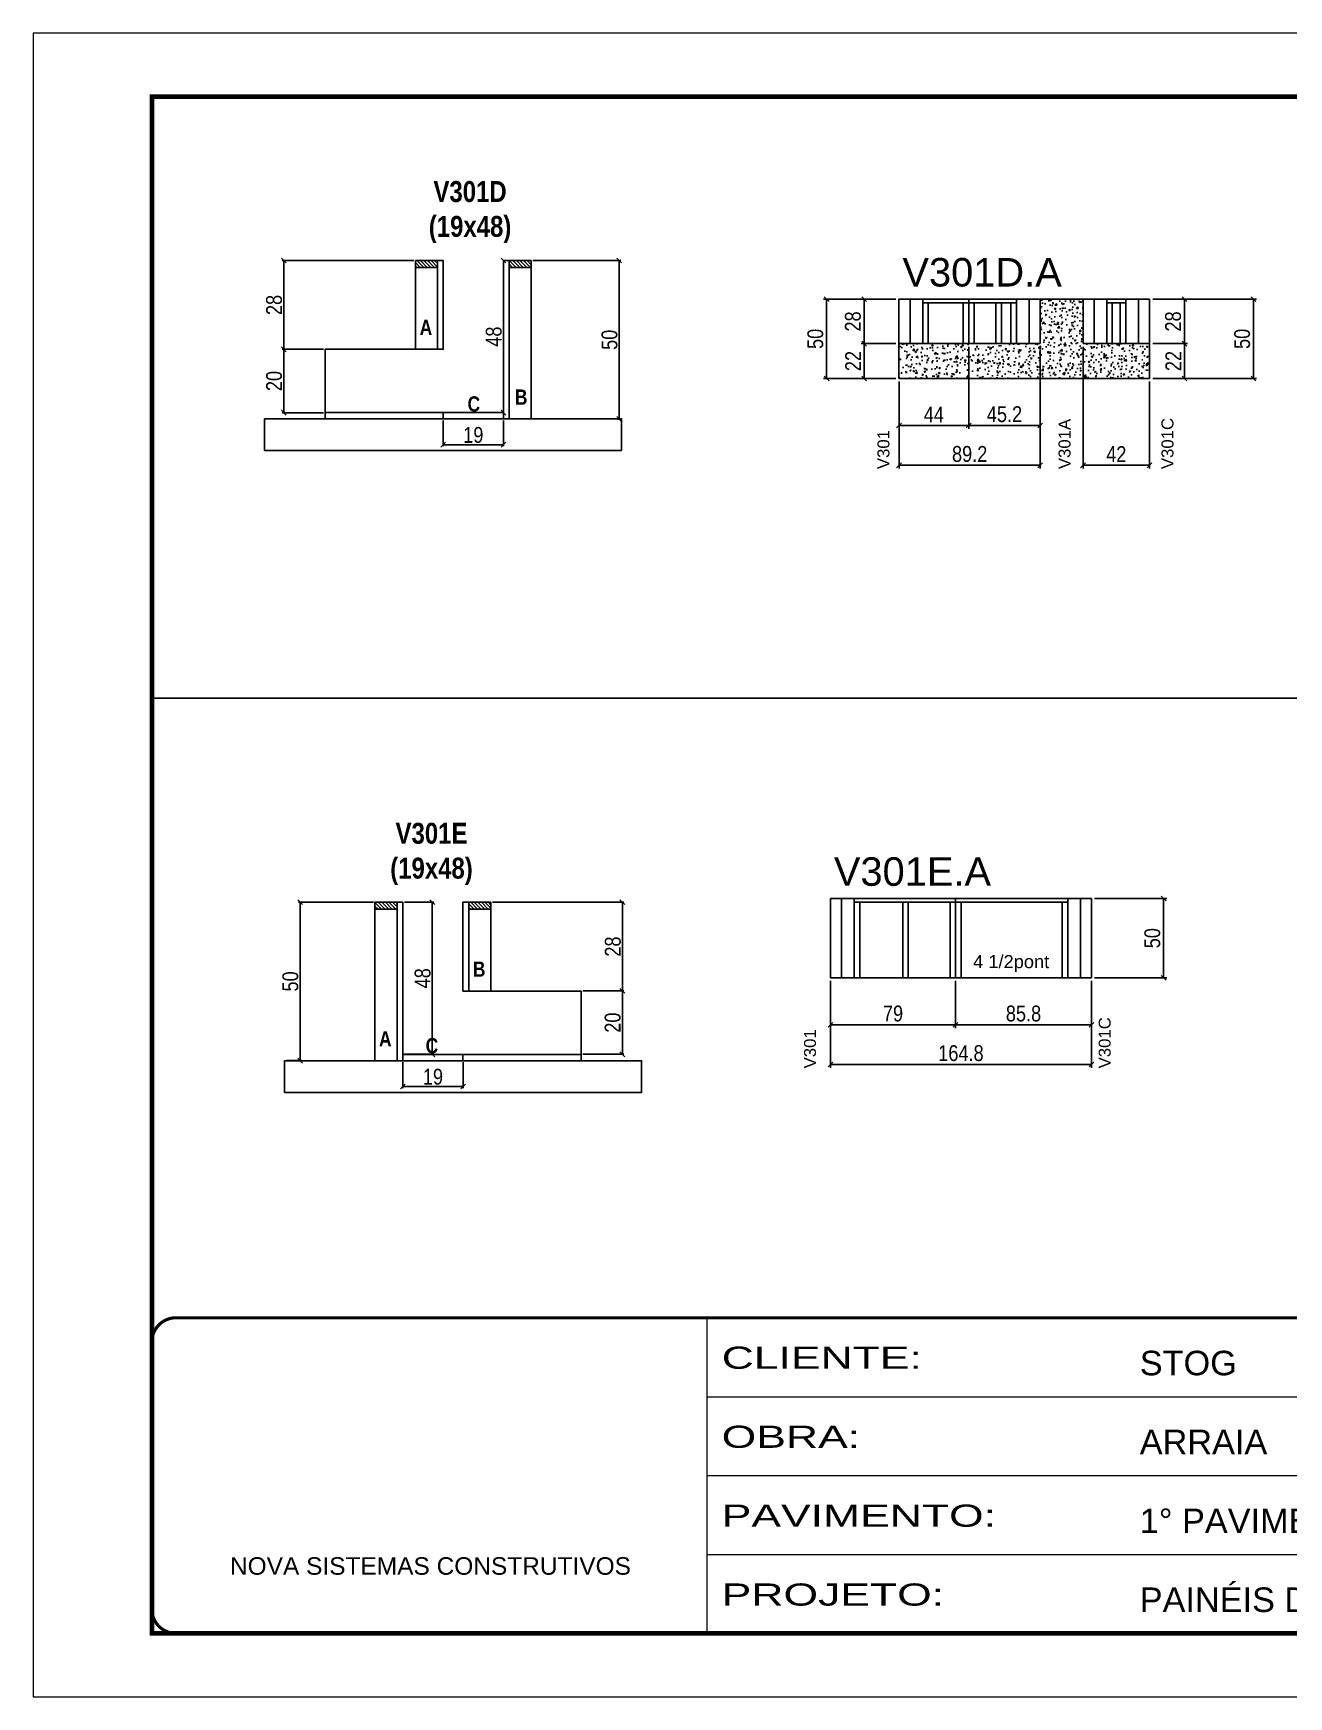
# Model space of a CAD drawing. Extents: x -3394 to 16474, y -5031 to 14397.
# Drawn here: x 4272 to 5065, y 11049 to 12099 of the extents above; entities that cross this region are included whole.
import ezdxf

# ---------------------------------------------------------------- set-up
doc = ezdxf.new("R2010")
doc.units = 0
doc.linetypes.add('CONTINUO', pattern=[0])
doc.linetypes.add('DASHED', pattern=[0.75, 0.5, -0.25])
doc.layers.get('0').update_dxf_attribs({"linetype": 'CONTINUOUS'})
doc.layers.get('Defpoints').update_dxf_attribs({"linetype": 'CONTINUOUS'})
for name, color, linetype in [('barrote', 251, 'CONTINUOUS'), ('COTA', 241, 'CONTINUOUS'), ('detalhes', 4, 'CONTINUOUS'), ('NOMENCLATURA', 7, 'CONTINUOUS'), ('Painéis', 200, 'CONTINUOUS'), ('PONTALETE', 7, 'CONTINUOUS'), ('SARR_2.2x7', 40, 'CONTINUOUS'), ('SARR_3.5x7', 81, 'CONTINUOUS')]:
    doc.layers.add(name, color=color, linetype=linetype)
for name, color, linetype, lineweight in [('CONCRETO', 251, 'CONTINUOUS', 25), ('Folhas', 255, 'CONTINUOUS', 9), ('SARRAFO DE PRESSAO', 251, 'DASHED', 9)]:
    doc.layers.add(name, color=color, linetype=linetype, lineweight=lineweight)
doc.styles.add('ARIAL', font='arial.ttf')
doc.styles.add('COTA TECNICA', font='techl___.ttf', dxfattribs={"height": 10})
doc.styles.add('COTA TECNICA 2X', font='techl___.ttf', dxfattribs={"height": 10})
doc.styles.add('TECNICA', font='techb___.ttf', dxfattribs={"height": 10})
doc.styles.add('Tecnologia', font='')
doc.styles.get('Tecnologia').set_extended_font_data('Forgotten Futurist')
doc.dimstyles.new('PAINEL', dxfattribs={"dimtxt": 10, "dimasz": 3, "dimexe": 3, "dimexo": 3, "dimgap": 3, "dimtad": 1, "dimdec": 1, "dimzin": 12, "dimdsep": 46, "dimtxsty": 'COTA TECNICA', "dimblk1": 'OBLIQUE', "dimblk2": 'OBLIQUE', "dimsah": 1, "dimcen": 0.9, "dimclrd": 4, "dimclre": 4, "dimclrt": 240, "dimadec": 1, "dimazin": 3, "dimtfac": 1, "dimtdec": 1, "dimtmove": 0, "dimatfit": 3, "dimfxl": 1, "dimtolj": 1, "dimtzin": 12, "dimarcsym": 0})
doc.dimstyles.new('SECAO', dxfattribs={"dimscale": 0.333333, "dimtxt": 5, "dimasz": 9, "dimexe": 3, "dimexo": 3, "dimgap": 3, "dimtad": 1, "dimdec": 1, "dimlfac": 0.5, "dimzin": 12, "dimdsep": 46, "dimtxsty": 'COTA TECNICA 2X', "dimblk1": 'OBLIQUE', "dimblk2": 'OBLIQUE', "dimsah": 1, "dimcen": 0.9, "dimclrd": 4, "dimclre": 4, "dimclrt": 240, "dimadec": 1, "dimazin": 3, "dimtfac": 1, "dimtdec": 1, "dimtmove": 0, "dimatfit": 3, "dimfxl": 1, "dimtolj": 1, "dimtzin": 12, "dimarcsym": 0})
pattern_1 = [(135, (37570.9506, -111965.7193), (-1.122532015, -1.122532015), [])]

# ---------------------------------------------------------------- blocks, each defined once
blk = doc.blocks.new('9999999999')
at = {"color": 30, "linetype": 'CONTINUO'}
for p, q in [((98564.6, 34230.2), (98564.6, 34429.4)), ((98564.6, 34379.6), (99584, 34379.6)), ((98564.6, 34329.8), (99488, 34329.8)), ((98564.6, 34280), (99488, 34280))]:
    blk.add_line(p, q, dxfattribs=at)
at = {"color": 30, "linetype": 'CONTINUO', "const_width": 2}
blk.add_lwpolyline([(99584, 34230.2), (99584, 34414.4, 0.414214), (99569, 34429.4), (98229, 34429.4, 0.414214), (98214, 34414.4), (98214, 34245.2, 0.414214), (98229, 34230.2), (99584, 34230.2)], format="xyb", dxfattribs=at)
at = {"layer": 'Folhas'}
blk.add_lwpolyline([(98139, 34190.2), (99624, 34190.2), (99624, 35240.2), (98139, 35240.2)], close=True, dxfattribs=at)
at = {"layer": 'Folhas', "color": 30, "const_width": 3}
blk.add_lwpolyline([(98214, 34230.2), (99584, 34230.2), (99584, 35200.2), (98214, 35200.2)], close=True, dxfattribs=at)
at = {"color": 7, "linetype": 'Continuous', "ltscale": 5, "style": 'ARIAL'}
for s, height, p in [('STOG', 15.48, (98837.7, 34393.1)), ('ARRAIA', 15.48, (98837.7, 34343.3)), ('1° PAVIMENTO', 15.483, (98837.7, 34293.5)), ('NOVA SISTEMAS CONSTRUTIVOS', 11.059, (98263.2, 34267.2)), ('PAINÉIS DE LAT. VIGAS', 15.483, (98837.7, 34243.7))]:
    blk.add_text(s, height=height, dxfattribs=at).set_placement(p)
at = {"layer": 'Folhas', "color": 7, "style": 'Tecnologia', "width": 1.5}
for s, p in [('CLIENTE:', (98573.7, 34397.2)), ('OBRA:', (98573.7, 34347.3)), ('PAVIMENTO:', (98573.7, 34297.5)), ('PROJETO:', (98573.7, 34247.7))]:
    blk.add_text(s, height=14, dxfattribs=at).set_placement(p)
blk = doc.blocks.new('_Oblique')
at = {"color": 0, "linetype": 'ByBlock', "lineweight": -2}
blk.add_line((-0.5, -0.5), (0.5, 0.5), dxfattribs=at)
blk = doc.blocks.new('*D980')
at = {"layer": 'COTA', "color": 4, "lineweight": -2, "transparency": 16777216}
for p, q in [((4455.5, 11899.9), (4429.4, 11899.9)), ((4430.4, 11899.9), (4430.4, 11859.9)), ((4455.5, 11859.9), (4429.4, 11859.9))]:
    blk.add_line(p, q, dxfattribs=at)
at = {"layer": 'Defpoints', "color": 0, "transparency": 16777216}
for p in [(4456.5, 11899.9), (4430.4, 11859.9), (4456.5, 11859.9)]:
    blk.add_point(p, dxfattribs=at)
at = {"layer": 'COTA', "color": 4, "lineweight": -2, "transparency": 16777216, "xscale": 3, "yscale": 3, "zscale": 3}
for p, rotation in [((4430.4, 11899.9), 90), ((4430.4, 11859.9), 270)]:
    blk.add_blockref('_Oblique', p, dxfattribs=dict(at, rotation=rotation))
at = {"layer": 'COTA', "color": 240, "transparency": 16777216, "insert": (4424.3, 11879.9), "char_height": 10, "attachment_point": 5, "rotation": 90, "style": 'COTA TECNICA 2X'}
blk.add_mtext('\\A1;20', dxfattribs=at)
blk = doc.blocks.new('*D981')
at = {"layer": 'COTA', "color": 4, "lineweight": -2, "transparency": 16777216}
for p, q in [((4512.5, 11955.9), (4429.4, 11955.9)), ((4430.4, 11899.9), (4430.4, 11955.9)), ((4455.5, 11899.9), (4429.4, 11899.9))]:
    blk.add_line(p, q, dxfattribs=at)
at = {"layer": 'Defpoints', "color": 0, "transparency": 16777216}
for p in [(4430.4, 11955.9), (4513.5, 11955.9), (4456.5, 11899.9)]:
    blk.add_point(p, dxfattribs=at)
at = {"layer": 'COTA', "color": 4, "lineweight": -2, "transparency": 16777216, "xscale": 3, "yscale": 3, "zscale": 3}
for p, rotation in [((4430.4, 11955.9), 90), ((4430.4, 11899.9), 270)]:
    blk.add_blockref('_Oblique', p, dxfattribs=dict(at, rotation=rotation))
at = {"layer": 'COTA', "color": 240, "transparency": 16777216, "insert": (4424.3, 11927.9), "char_height": 10, "attachment_point": 5, "rotation": 90, "style": 'COTA TECNICA 2X'}
blk.add_mtext('\\A1;28', dxfattribs=at)
blk = doc.blocks.new('*D982')
at = {"layer": 'COTA', "color": 4, "lineweight": -2, "transparency": 16777216}
for p, q in [((4531.1, 11854.9), (4531.1, 11838.7)), ((4569.1, 11854.9), (4569.1, 11838.7)), ((4531.1, 11839.7), (4569.1, 11839.7))]:
    blk.add_line(p, q, dxfattribs=at)
at = {"layer": 'Defpoints', "color": 0, "transparency": 16777216}
for p in [(4531.1, 11855.9), (4569.1, 11855.9), (4569.1, 11839.7)]:
    blk.add_point(p, dxfattribs=at)
at = {"layer": 'COTA', "color": 4, "lineweight": -2, "transparency": 16777216, "xscale": 3, "yscale": 3, "zscale": 3, "rotation": 180}
blk.add_blockref('_Oblique', (4531.1, 11839.7), dxfattribs=at)
at = {"layer": 'COTA', "color": 4, "lineweight": -2, "transparency": 16777216, "xscale": 3, "yscale": 3, "zscale": 3}
blk.add_blockref('_Oblique', (4569.1, 11839.7), dxfattribs=at)
at = {"layer": 'COTA', "color": 240, "transparency": 16777216, "insert": (4550.1, 11845.8), "char_height": 10, "attachment_point": 5, "style": 'COTA TECNICA 2X'}
blk.add_mtext('\\A1;19', dxfattribs=at)
blk = doc.blocks.new('*D983')
at = {"layer": 'COTA', "color": 4, "lineweight": -2, "transparency": 16777216}
for p, q in [((4587.7, 11955.9), (4643.2, 11955.9)), ((4642.2, 11855.9), (4642.2, 11955.9)), ((4642.7, 11855.9), (4641.2, 11855.9))]:
    blk.add_line(p, q, dxfattribs=at)
at = {"layer": 'Defpoints', "color": 0, "transparency": 16777216}
for p in [(4586.7, 11955.9), (4642.2, 11955.9), (4643.7, 11855.9)]:
    blk.add_point(p, dxfattribs=at)
at = {"layer": 'COTA', "color": 4, "lineweight": -2, "transparency": 16777216, "xscale": 3, "yscale": 3, "zscale": 3}
for p, rotation in [((4642.2, 11955.9), 90), ((4642.2, 11855.9), 270)]:
    blk.add_blockref('_Oblique', p, dxfattribs=dict(at, rotation=rotation))
at = {"layer": 'COTA', "color": 240, "transparency": 16777216, "insert": (4636.1, 11905.9), "char_height": 10, "attachment_point": 5, "rotation": 90, "style": 'COTA TECNICA 2X'}
blk.add_mtext('\\A1;50', dxfattribs=at)
blk = doc.blocks.new('*D984')
at = {"layer": 'COTA', "color": 4, "lineweight": -2, "transparency": 16777216}
blk.add_line((4569.1, 11859.9), (4569.1, 11955.9), dxfattribs=at)
at = {"layer": 'Defpoints', "color": 0, "transparency": 16777216}
for p in [(4569.1, 11955.9), (4569.1, 11955.9), (4569.1, 11859.9)]:
    blk.add_point(p, dxfattribs=at)
at = {"layer": 'COTA', "color": 4, "lineweight": -2, "transparency": 16777216, "xscale": 3, "yscale": 3, "zscale": 3}
for p, rotation in [((4569.1, 11955.9), 90), ((4569.1, 11859.9), 270)]:
    blk.add_blockref('_Oblique', p, dxfattribs=dict(at, rotation=rotation))
at = {"layer": 'COTA', "color": 240, "transparency": 16777216, "insert": (4563, 11907.9), "char_height": 10, "attachment_point": 5, "rotation": 90, "style": 'COTA TECNICA 2X'}
blk.add_mtext('\\A1;48', dxfattribs=at)
blk = doc.blocks.new('*D993')
at = {"layer": 'COTA', "color": 4, "linetype": 'Continuous', "lineweight": -2, "transparency": 16777216}
for p, q in [((4862.9, 11901.5), (4862.9, 11849.8)), ((4818.9, 11879.5), (4818.9, 11849.8)), ((4818.9, 11851.8), (4862.9, 11851.8))]:
    blk.add_line(p, q, dxfattribs=at)
at = {"layer": 'Defpoints', "color": 0, "linetype": 'Continuous', "transparency": 16777216}
for p in [(4862.9, 11903.5), (4818.9, 11881.5), (4862.9, 11851.8)]:
    blk.add_point(p, dxfattribs=at)
at = {"layer": 'COTA', "color": 4, "linetype": 'Continuous', "lineweight": -2, "transparency": 16777216, "xscale": 3, "yscale": 3, "zscale": 3, "rotation": 180}
blk.add_blockref('_Oblique', (4818.9, 11851.8), dxfattribs=at)
at = {"layer": 'COTA', "color": 4, "linetype": 'Continuous', "lineweight": -2, "transparency": 16777216, "xscale": 3, "yscale": 3, "zscale": 3}
blk.add_blockref('_Oblique', (4862.9, 11851.8), dxfattribs=at)
at = {"layer": 'COTA', "color": 240, "linetype": 'Continuous', "transparency": 16777216, "insert": (4840.9, 11858.8), "char_height": 10, "attachment_point": 5, "style": 'COTA TECNICA'}
blk.add_mtext('\\A1;44', dxfattribs=at)
blk = doc.blocks.new('*D994')
at = {"layer": 'COTA', "color": 4, "linetype": 'Continuous', "lineweight": -2, "transparency": 16777216}
for p, q in [((4862.9, 11901.5), (4862.9, 11849.8)), ((4908.1, 11901.5), (4908.1, 11849.8)), ((4862.9, 11851.8), (4908.1, 11851.8))]:
    blk.add_line(p, q, dxfattribs=at)
at = {"layer": 'Defpoints', "color": 0, "linetype": 'Continuous', "transparency": 16777216}
for p in [(4862.9, 11903.5), (4908.1, 11903.5), (4908.1, 11851.8)]:
    blk.add_point(p, dxfattribs=at)
at = {"layer": 'COTA', "color": 4, "linetype": 'Continuous', "lineweight": -2, "transparency": 16777216, "xscale": 3, "yscale": 3, "zscale": 3, "rotation": 180}
blk.add_blockref('_Oblique', (4862.9, 11851.8), dxfattribs=at)
at = {"layer": 'COTA', "color": 4, "linetype": 'Continuous', "lineweight": -2, "transparency": 16777216, "xscale": 3, "yscale": 3, "zscale": 3}
blk.add_blockref('_Oblique', (4908.1, 11851.8), dxfattribs=at)
at = {"layer": 'COTA', "color": 240, "linetype": 'Continuous', "transparency": 16777216, "insert": (4885.5, 11858.9), "char_height": 10, "attachment_point": 5, "style": 'COTA TECNICA'}
blk.add_mtext('\\A1;45.2', dxfattribs=at)
blk = doc.blocks.new('*D995')
at = {"layer": 'COTA', "color": 4, "linetype": 'Continuous', "lineweight": -2, "transparency": 16777216}
for p, q in [((4908.1, 11901.5), (4908.1, 11824.7)), ((4818.9, 11879.5), (4818.9, 11824.7)), ((4818.9, 11826.7), (4908.1, 11826.7))]:
    blk.add_line(p, q, dxfattribs=at)
at = {"layer": 'Defpoints', "color": 0, "linetype": 'Continuous', "transparency": 16777216}
for p in [(4908.1, 11903.5), (4818.9, 11881.5), (4908.1, 11826.7)]:
    blk.add_point(p, dxfattribs=at)
at = {"layer": 'COTA', "color": 4, "linetype": 'Continuous', "lineweight": -2, "transparency": 16777216, "xscale": 3, "yscale": 3, "zscale": 3, "rotation": 180}
blk.add_blockref('_Oblique', (4818.9, 11826.7), dxfattribs=at)
at = {"layer": 'COTA', "color": 4, "linetype": 'Continuous', "lineweight": -2, "transparency": 16777216, "xscale": 3, "yscale": 3, "zscale": 3}
blk.add_blockref('_Oblique', (4908.1, 11826.7), dxfattribs=at)
at = {"layer": 'COTA', "color": 240, "linetype": 'Continuous', "transparency": 16777216, "insert": (4863.5, 11833.8), "char_height": 10, "attachment_point": 5, "style": 'COTA TECNICA'}
blk.add_mtext('\\A1;89.2', dxfattribs=at)
blk = doc.blocks.new('*D996')
at = {"layer": 'COTA', "color": 4, "linetype": 'Continuous', "lineweight": -2, "transparency": 16777216}
for p, q in [((4816.9, 11931.5), (4794.9, 11931.5)), ((4796.9, 11903.5), (4796.9, 11931.5)), ((4816.9, 11903.5), (4794.9, 11903.5))]:
    blk.add_line(p, q, dxfattribs=at)
at = {"layer": 'Defpoints', "color": 0, "linetype": 'Continuous', "transparency": 16777216}
for p in [(4796.9, 11931.5), (4818.9, 11931.5), (4818.9, 11903.5)]:
    blk.add_point(p, dxfattribs=at)
at = {"layer": 'COTA', "color": 4, "linetype": 'Continuous', "lineweight": -2, "transparency": 16777216, "xscale": 3, "yscale": 3, "zscale": 3}
for p, rotation in [((4796.9, 11931.5), 90), ((4796.9, 11903.5), 270)]:
    blk.add_blockref('_Oblique', p, dxfattribs=dict(at, rotation=rotation))
at = {"layer": 'COTA', "color": 240, "linetype": 'Continuous', "transparency": 16777216, "insert": (4789.8, 11917.5), "char_height": 10, "attachment_point": 5, "rotation": 90, "style": 'COTA TECNICA'}
blk.add_mtext('\\A1;28', dxfattribs=at)
blk = doc.blocks.new('*D997')
at = {"layer": 'COTA', "color": 4, "linetype": 'Continuous', "lineweight": -2, "transparency": 16777216}
for p, q in [((4816.9, 11903.5), (4794.9, 11903.5)), ((4796.9, 11903.5), (4796.9, 11881.5)), ((4816.9, 11881.5), (4794.9, 11881.5))]:
    blk.add_line(p, q, dxfattribs=at)
at = {"layer": 'Defpoints', "color": 0, "linetype": 'Continuous', "transparency": 16777216}
for p in [(4818.9, 11903.5), (4796.9, 11881.5), (4818.9, 11881.5)]:
    blk.add_point(p, dxfattribs=at)
at = {"layer": 'COTA', "color": 4, "linetype": 'Continuous', "lineweight": -2, "transparency": 16777216, "xscale": 3, "yscale": 3, "zscale": 3}
for p, rotation in [((4796.9, 11903.5), 90), ((4796.9, 11881.5), 270)]:
    blk.add_blockref('_Oblique', p, dxfattribs=dict(at, rotation=rotation))
at = {"layer": 'COTA', "color": 240, "linetype": 'Continuous', "transparency": 16777216, "insert": (4789.9, 11892.5), "char_height": 10, "attachment_point": 5, "rotation": 90, "style": 'COTA TECNICA'}
blk.add_mtext('\\A1;22', dxfattribs=at)
blk = doc.blocks.new('*D998')
at = {"layer": 'COTA', "color": 4, "linetype": 'Continuous', "lineweight": -2, "transparency": 16777216}
for p, q in [((4816.9, 11931.5), (4771.2, 11931.5)), ((4773.2, 11881.5), (4773.2, 11931.5)), ((4816.9, 11881.5), (4771.2, 11881.5))]:
    blk.add_line(p, q, dxfattribs=at)
at = {"layer": 'Defpoints', "color": 0, "linetype": 'Continuous', "transparency": 16777216}
for p in [(4773.2, 11931.5), (4818.9, 11931.5), (4818.9, 11881.5)]:
    blk.add_point(p, dxfattribs=at)
at = {"layer": 'COTA', "color": 4, "linetype": 'Continuous', "lineweight": -2, "transparency": 16777216, "xscale": 3, "yscale": 3, "zscale": 3}
for p, rotation in [((4773.2, 11931.5), 90), ((4773.2, 11881.5), 270)]:
    blk.add_blockref('_Oblique', p, dxfattribs=dict(at, rotation=rotation))
at = {"layer": 'COTA', "color": 240, "linetype": 'Continuous', "transparency": 16777216, "insert": (4766.1, 11906.5), "char_height": 10, "attachment_point": 5, "rotation": 90, "style": 'COTA TECNICA'}
blk.add_mtext('\\A1;50', dxfattribs=at)
blk = doc.blocks.new('*D1001')
at = {"layer": 'COTA', "color": 4, "linetype": 'Continuous', "lineweight": -2, "transparency": 16777216}
for p, q in [((4935.1, 11901.5), (4935.1, 11824.7)), ((4977.1, 11879.5), (4977.1, 11824.7)), ((4935.1, 11826.7), (4977.1, 11826.7))]:
    blk.add_line(p, q, dxfattribs=at)
at = {"layer": 'Defpoints', "color": 0, "linetype": 'Continuous', "transparency": 16777216}
for p in [(4935.1, 11903.5), (4977.1, 11881.5), (4977.1, 11826.7)]:
    blk.add_point(p, dxfattribs=at)
at = {"layer": 'COTA', "color": 4, "linetype": 'Continuous', "lineweight": -2, "transparency": 16777216, "xscale": 3, "yscale": 3, "zscale": 3, "rotation": 180}
blk.add_blockref('_Oblique', (4935.1, 11826.7), dxfattribs=at)
at = {"layer": 'COTA', "color": 4, "linetype": 'Continuous', "lineweight": -2, "transparency": 16777216, "xscale": 3, "yscale": 3, "zscale": 3}
blk.add_blockref('_Oblique', (4977.1, 11826.7), dxfattribs=at)
at = {"layer": 'COTA', "color": 240, "linetype": 'Continuous', "transparency": 16777216, "insert": (4956.1, 11833.8), "char_height": 10, "attachment_point": 5, "style": 'COTA TECNICA'}
blk.add_mtext('\\A1;42', dxfattribs=at)
blk = doc.blocks.new('*D1002')
at = {"layer": 'COTA', "color": 4, "linetype": 'Continuous', "lineweight": -2, "transparency": 16777216}
for p, q in [((4979.1, 11931.5), (5001.1, 11931.5)), ((4999.1, 11903.5), (4999.1, 11931.5)), ((4979.1, 11903.5), (5001.1, 11903.5))]:
    blk.add_line(p, q, dxfattribs=at)
at = {"layer": 'Defpoints', "color": 0, "linetype": 'Continuous', "transparency": 16777216}
for p in [(4977.1, 11931.5), (4999.1, 11931.5), (4977.1, 11903.5)]:
    blk.add_point(p, dxfattribs=at)
at = {"layer": 'COTA', "color": 4, "linetype": 'Continuous', "lineweight": -2, "transparency": 16777216, "xscale": 3, "yscale": 3, "zscale": 3}
for p, rotation in [((4999.1, 11931.5), 90), ((4999.1, 11903.5), 270)]:
    blk.add_blockref('_Oblique', p, dxfattribs=dict(at, rotation=rotation))
at = {"layer": 'COTA', "color": 240, "linetype": 'Continuous', "transparency": 16777216, "insert": (4992, 11917.5), "char_height": 10, "attachment_point": 5, "rotation": 90, "style": 'COTA TECNICA'}
blk.add_mtext('\\A1;28', dxfattribs=at)
blk = doc.blocks.new('*D1003')
at = {"layer": 'COTA', "color": 4, "linetype": 'Continuous', "lineweight": -2, "transparency": 16777216}
for p, q in [((4979.1, 11903.5), (5001.1, 11903.5)), ((4999.1, 11903.5), (4999.1, 11881.5)), ((4979.1, 11881.5), (5001.1, 11881.5))]:
    blk.add_line(p, q, dxfattribs=at)
at = {"layer": 'Defpoints', "color": 0, "linetype": 'Continuous', "transparency": 16777216}
for p in [(4977.1, 11903.5), (4977.1, 11881.5), (4999.1, 11881.5)]:
    blk.add_point(p, dxfattribs=at)
at = {"layer": 'COTA', "color": 4, "linetype": 'Continuous', "lineweight": -2, "transparency": 16777216, "xscale": 3, "yscale": 3, "zscale": 3}
for p, rotation in [((4999.1, 11903.5), 90), ((4999.1, 11881.5), 270)]:
    blk.add_blockref('_Oblique', p, dxfattribs=dict(at, rotation=rotation))
at = {"layer": 'COTA', "color": 240, "linetype": 'Continuous', "transparency": 16777216, "insert": (4992.1, 11892.5), "char_height": 10, "attachment_point": 5, "rotation": 90, "style": 'COTA TECNICA'}
blk.add_mtext('\\A1;22', dxfattribs=at)
blk = doc.blocks.new('*D1004')
at = {"layer": 'COTA', "color": 4, "linetype": 'Continuous', "lineweight": -2, "transparency": 16777216}
for p, q in [((4979.1, 11931.5), (5044.7, 11931.5)), ((5042.7, 11881.5), (5042.7, 11931.5)), ((4979.1, 11881.5), (5044.7, 11881.5))]:
    blk.add_line(p, q, dxfattribs=at)
at = {"layer": 'Defpoints', "color": 0, "linetype": 'Continuous', "transparency": 16777216}
for p in [(4977.1, 11931.5), (5042.7, 11931.5), (4977.1, 11881.5)]:
    blk.add_point(p, dxfattribs=at)
at = {"layer": 'COTA', "color": 4, "linetype": 'Continuous', "lineweight": -2, "transparency": 16777216, "xscale": 3, "yscale": 3, "zscale": 3}
for p, rotation in [((5042.7, 11931.5), 90), ((5042.7, 11881.5), 270)]:
    blk.add_blockref('_Oblique', p, dxfattribs=dict(at, rotation=rotation))
at = {"layer": 'COTA', "color": 240, "linetype": 'Continuous', "transparency": 16777216, "insert": (5035.6, 11906.5), "char_height": 10, "attachment_point": 5, "rotation": 90, "style": 'COTA TECNICA'}
blk.add_mtext('\\A1;50', dxfattribs=at)
blk = doc.blocks.new('*D1009')
at = {"layer": 'COTA', "color": 4, "lineweight": -2, "transparency": 16777216}
for p, q in [((4619.2, 11494.9), (4645.2, 11494.9)), ((4644.2, 11494.9), (4644.2, 11454.9)), ((4619.2, 11454.9), (4645.2, 11454.9))]:
    blk.add_line(p, q, dxfattribs=at)
at = {"layer": 'Defpoints', "color": 0, "transparency": 16777216}
for p in [(4618.2, 11494.9), (4618.2, 11454.9), (4644.2, 11454.9)]:
    blk.add_point(p, dxfattribs=at)
at = {"layer": 'COTA', "color": 4, "lineweight": -2, "transparency": 16777216, "xscale": 3, "yscale": 3, "zscale": 3}
for p, rotation in [((4644.2, 11494.9), 90), ((4644.2, 11454.9), 270)]:
    blk.add_blockref('_Oblique', p, dxfattribs=dict(at, rotation=rotation))
at = {"layer": 'COTA', "color": 240, "transparency": 16777216, "insert": (4638.1, 11474.9), "char_height": 10, "attachment_point": 5, "rotation": 90, "style": 'COTA TECNICA 2X'}
blk.add_mtext('\\A1;20', dxfattribs=at)
blk = doc.blocks.new('*D1010')
at = {"layer": 'COTA', "color": 4, "lineweight": -2, "transparency": 16777216}
for p, q in [((4562.2, 11550.9), (4645.2, 11550.9)), ((4644.2, 11494.9), (4644.2, 11550.9)), ((4619.2, 11494.9), (4645.2, 11494.9))]:
    blk.add_line(p, q, dxfattribs=at)
at = {"layer": 'Defpoints', "color": 0, "transparency": 16777216}
for p in [(4561.2, 11550.9), (4644.2, 11550.9), (4618.2, 11494.9)]:
    blk.add_point(p, dxfattribs=at)
at = {"layer": 'COTA', "color": 4, "lineweight": -2, "transparency": 16777216, "xscale": 3, "yscale": 3, "zscale": 3}
for p, rotation in [((4644.2, 11550.9), 90), ((4644.2, 11494.9), 270)]:
    blk.add_blockref('_Oblique', p, dxfattribs=dict(at, rotation=rotation))
at = {"layer": 'COTA', "color": 240, "transparency": 16777216, "insert": (4638.2, 11522.9), "char_height": 10, "attachment_point": 5, "rotation": 90, "style": 'COTA TECNICA 2X'}
blk.add_mtext('\\A1;28', dxfattribs=at)
blk = doc.blocks.new('*D1011')
at = {"layer": 'COTA', "color": 4, "lineweight": -2, "transparency": 16777216}
for p, q in [((4505.6, 11449.9), (4505.6, 11433.6)), ((4543.6, 11449.9), (4543.6, 11433.6)), ((4543.6, 11434.6), (4505.6, 11434.6))]:
    blk.add_line(p, q, dxfattribs=at)
at = {"layer": 'Defpoints', "color": 0, "transparency": 16777216}
for p in [(4505.6, 11450.9), (4543.6, 11450.9), (4505.6, 11434.6)]:
    blk.add_point(p, dxfattribs=at)
at = {"layer": 'COTA', "color": 4, "lineweight": -2, "transparency": 16777216, "xscale": 3, "yscale": 3, "zscale": 3, "rotation": 180}
blk.add_blockref('_Oblique', (4505.6, 11434.6), dxfattribs=at)
at = {"layer": 'COTA', "color": 4, "lineweight": -2, "transparency": 16777216, "xscale": 3, "yscale": 3, "zscale": 3}
blk.add_blockref('_Oblique', (4543.6, 11434.6), dxfattribs=at)
at = {"layer": 'COTA', "color": 240, "transparency": 16777216, "insert": (4524.6, 11440.7), "char_height": 10, "attachment_point": 5, "style": 'COTA TECNICA 2X'}
blk.add_mtext('\\A1;19', dxfattribs=at)
blk = doc.blocks.new('*D1012')
at = {"layer": 'COTA', "color": 4, "lineweight": -2, "transparency": 16777216}
for p, q in [((4487, 11550.9), (4439.7, 11550.9)), ((4440.7, 11450.9), (4440.7, 11550.9)), ((4431.9, 11450.9), (4441.7, 11450.9))]:
    blk.add_line(p, q, dxfattribs=at)
at = {"layer": 'Defpoints', "color": 0, "transparency": 16777216}
for p in [(4440.7, 11550.9), (4488, 11550.9), (4430.9, 11450.9)]:
    blk.add_point(p, dxfattribs=at)
at = {"layer": 'COTA', "color": 4, "lineweight": -2, "transparency": 16777216, "xscale": 3, "yscale": 3, "zscale": 3}
for p, rotation in [((4440.7, 11550.9), 90), ((4440.7, 11450.9), 270)]:
    blk.add_blockref('_Oblique', p, dxfattribs=dict(at, rotation=rotation))
at = {"layer": 'COTA', "color": 240, "transparency": 16777216, "insert": (4434.6, 11500.9), "char_height": 10, "attachment_point": 5, "rotation": 90, "style": 'COTA TECNICA 2X'}
blk.add_mtext('\\A1;50', dxfattribs=at)
blk = doc.blocks.new('*D1013')
at = {"layer": 'COTA', "color": 4, "lineweight": -2, "transparency": 16777216}
for p, q in [((4506.6, 11550.9), (4525.2, 11550.9)), ((4524.2, 11454.9), (4524.2, 11550.9)), ((4506.6, 11454.9), (4525.2, 11454.9))]:
    blk.add_line(p, q, dxfattribs=at)
at = {"layer": 'Defpoints', "color": 0, "transparency": 16777216}
for p in [(4505.6, 11550.9), (4524.2, 11550.9), (4505.6, 11454.9)]:
    blk.add_point(p, dxfattribs=at)
at = {"layer": 'COTA', "color": 4, "lineweight": -2, "transparency": 16777216, "xscale": 3, "yscale": 3, "zscale": 3}
for p, rotation in [((4524.2, 11550.9), 90), ((4524.2, 11454.9), 270)]:
    blk.add_blockref('_Oblique', p, dxfattribs=dict(at, rotation=rotation))
at = {"layer": 'COTA', "color": 240, "transparency": 16777216, "insert": (4518.1, 11502.9), "char_height": 10, "attachment_point": 5, "rotation": 90, "style": 'COTA TECNICA 2X'}
blk.add_mtext('\\A1;48', dxfattribs=at)
blk = doc.blocks.new('*D1014')
at = {"layer": 'COTA', "color": 4, "linetype": 'Continuous', "lineweight": -2, "transparency": 16777216}
for p, q in [((4775.6, 11501.2), (4775.6, 11471.5)), ((4854.6, 11501.2), (4854.6, 11471.5)), ((4775.6, 11473.5), (4854.6, 11473.5))]:
    blk.add_line(p, q, dxfattribs=at)
at = {"layer": 'Defpoints', "color": 0, "linetype": 'Continuous', "transparency": 16777216}
for p in [(4775.6, 11503.2), (4854.6, 11503.2), (4854.6, 11473.5)]:
    blk.add_point(p, dxfattribs=at)
at = {"layer": 'COTA', "color": 4, "linetype": 'Continuous', "lineweight": -2, "transparency": 16777216, "xscale": 3, "yscale": 3, "zscale": 3, "rotation": 180}
blk.add_blockref('_Oblique', (4775.6, 11473.5), dxfattribs=at)
at = {"layer": 'COTA', "color": 4, "linetype": 'Continuous', "lineweight": -2, "transparency": 16777216, "xscale": 3, "yscale": 3, "zscale": 3}
blk.add_blockref('_Oblique', (4854.6, 11473.5), dxfattribs=at)
at = {"layer": 'COTA', "color": 240, "linetype": 'Continuous', "transparency": 16777216, "insert": (4815.1, 11480.6), "char_height": 10, "attachment_point": 5, "style": 'COTA TECNICA'}
blk.add_mtext('\\A1;79', dxfattribs=at)
blk = doc.blocks.new('*D1015')
at = {"layer": 'COTA', "color": 4, "linetype": 'Continuous', "lineweight": -2, "transparency": 16777216}
for p, q in [((4854.6, 11501.2), (4854.6, 11471.5)), ((4940.4, 11501.2), (4940.4, 11471.5)), ((4854.6, 11473.5), (4940.4, 11473.5))]:
    blk.add_line(p, q, dxfattribs=at)
at = {"layer": 'Defpoints', "color": 0, "linetype": 'Continuous', "transparency": 16777216}
for p in [(4854.6, 11503.2), (4940.4, 11503.2), (4940.4, 11473.5)]:
    blk.add_point(p, dxfattribs=at)
at = {"layer": 'COTA', "color": 4, "linetype": 'Continuous', "lineweight": -2, "transparency": 16777216, "xscale": 3, "yscale": 3, "zscale": 3, "rotation": 180}
blk.add_blockref('_Oblique', (4854.6, 11473.5), dxfattribs=at)
at = {"layer": 'COTA', "color": 4, "linetype": 'Continuous', "lineweight": -2, "transparency": 16777216, "xscale": 3, "yscale": 3, "zscale": 3}
blk.add_blockref('_Oblique', (4940.4, 11473.5), dxfattribs=at)
at = {"layer": 'COTA', "color": 240, "linetype": 'Continuous', "transparency": 16777216, "insert": (4897.5, 11480.6), "char_height": 10, "attachment_point": 5, "style": 'COTA TECNICA'}
blk.add_mtext('\\A1;85.8', dxfattribs=at)
blk = doc.blocks.new('*D1016')
at = {"layer": 'COTA', "color": 4, "linetype": 'Continuous', "lineweight": -2, "transparency": 16777216}
for p, q in [((4775.6, 11501.2), (4775.6, 11446.4)), ((4940.4, 11501.2), (4940.4, 11446.4)), ((4775.6, 11448.4), (4940.4, 11448.4))]:
    blk.add_line(p, q, dxfattribs=at)
at = {"layer": 'Defpoints', "color": 0, "linetype": 'Continuous', "transparency": 16777216}
for p in [(4775.6, 11503.2), (4940.4, 11503.2), (4940.4, 11448.4)]:
    blk.add_point(p, dxfattribs=at)
at = {"layer": 'COTA', "color": 4, "linetype": 'Continuous', "lineweight": -2, "transparency": 16777216, "xscale": 3, "yscale": 3, "zscale": 3, "rotation": 180}
blk.add_blockref('_Oblique', (4775.6, 11448.4), dxfattribs=at)
at = {"layer": 'COTA', "color": 4, "linetype": 'Continuous', "lineweight": -2, "transparency": 16777216, "xscale": 3, "yscale": 3, "zscale": 3}
blk.add_blockref('_Oblique', (4940.4, 11448.4), dxfattribs=at)
at = {"layer": 'COTA', "color": 240, "linetype": 'Continuous', "transparency": 16777216, "insert": (4858, 11455.6), "char_height": 10, "attachment_point": 5, "style": 'COTA TECNICA'}
blk.add_mtext('\\A1;164.8', dxfattribs=at)
blk = doc.blocks.new('*D1017')
at = {"layer": 'COTA', "color": 4, "linetype": 'Continuous', "lineweight": -2, "transparency": 16777216}
for p, q in [((4942.4, 11553.2), (4988, 11553.2)), ((4986, 11503.2), (4986, 11553.2)), ((4942.4, 11503.2), (4988, 11503.2))]:
    blk.add_line(p, q, dxfattribs=at)
at = {"layer": 'Defpoints', "color": 0, "linetype": 'Continuous', "transparency": 16777216}
for p in [(4940.4, 11553.2), (4986, 11553.2), (4940.4, 11503.2)]:
    blk.add_point(p, dxfattribs=at)
at = {"layer": 'COTA', "color": 4, "linetype": 'Continuous', "lineweight": -2, "transparency": 16777216, "xscale": 3, "yscale": 3, "zscale": 3}
for p, rotation in [((4986, 11553.2), 90), ((4986, 11503.2), 270)]:
    blk.add_blockref('_Oblique', p, dxfattribs=dict(at, rotation=rotation))
at = {"layer": 'COTA', "color": 240, "linetype": 'Continuous', "transparency": 16777216, "insert": (4978.9, 11528.2), "char_height": 10, "attachment_point": 5, "rotation": 90, "style": 'COTA TECNICA'}
blk.add_mtext('\\A1;50', dxfattribs=at)

msp = doc.modelspace()

# ---------------------------------------------------------------- hatches: boundary and pattern name
at = {"layer": 'COTA', "linetype": 'Continuous'}
h = msp.add_hatch(dxfattribs=at)
h.set_pattern_fill('AR-CONC', color=256, scale=0.05, angle=-0.0433)
h.set_pattern_definition([(49.9567, (-4692.582, 6870.5476), (9.1086286, -0.8038383), [0.9525, -10.4775]), (354.9567, (-4692.582, 6870.548), (-1.754951, 9.554171), [0.762, -8.382029]), (100.40814, (-4691.823, 6870.481), (7.3536775, 8.7503326), [0.8095004, -8.904512]), (46.1409, (-4692.58, 6873.088), (13.55236, -2.112359), [1.42875, -15.71625]), (96.59226, (-4691.451, 6872.912), (11.879553, 12.362332), [1.214251, -13.35678]), (351.14085, (-4692.58, 6873.088), (11.879553, 12.362332), [1.142998, -12.572987]), (20.9567, (-4691.311, 6872.452), (7.576853, -5.1189875), [0.9525, -10.4775]), (325.9567, (-4691.311, 6872.452), (3.0970605, 9.20706), [0.762, -8.382]), (71.40814, (-4690.679, 6872.025), (10.6739135, 4.088073), [0.8095004, -8.904497]), (37.4567, (-4692.5822, 6870.5476), (0.1576252, 4.227634), [0, -8.2804, 0, -8.509, 0, -8.41375]), (7.4567, (-4692.582, 6870.5476), (3.3447677, 5.0065024), [0, -4.8514, 0, -8.0899, 0, -3.20675]), (327.4567, (-4695.4143, 6870.5497), (6.7793113, -0.2915607), [0, -3.175, 0, -9.906, 0, -13.1445]), (317.4567, (-4696.684, 6870.5507), (7.4074177, 1.2657268), [0, -4.1275, 0, -6.5786, 0, -9.3345])])
h.paths.add_polyline_path([(4935.08, 11881.51), (4977.08, 11881.51), (4977.08, 11903.51), (4935.08, 11903.51), (4935.08, 11931.51), (4908.08, 11931.51), (4908.08, 11903.51), (4818.88, 11903.51), (4818.88, 11881.51)])
at = {"layer": 'SARR_2.2x7'}
h = msp.add_hatch(dxfattribs=at)
h.set_pattern_fill('ANSI31', color=256, scale=0.5, angle=90)
h.set_pattern_definition([(135, (37595.3013, -111560.6307), (-1.122532015, -1.122532015), [])])
h.paths.add_polyline_path([(4527.48, 11955.94), (4527.48, 11951.54), (4513.48, 11951.54), (4513.48, 11955.94)])
h = msp.add_hatch(dxfattribs=at)
h.set_pattern_fill('ANSI31', color=256, scale=0.5, angle=90)
h.set_pattern_definition([(135, (37595.3013, -111560.6307), (-1.122532015, -1.122532015), [])])
h.paths.add_polyline_path([(4572.68, 11955.94), (4572.68, 11951.54), (4586.68, 11951.54), (4586.68, 11955.94)])
h = msp.add_hatch(dxfattribs=at)
h.set_pattern_fill('ANSI31', color=256, scale=0.5, angle=90)
h.set_pattern_definition(pattern_1)
h.paths.add_polyline_path([(4501.96, 11550.85), (4501.96, 11546.45), (4487.96, 11546.45), (4487.96, 11550.85)])
h = msp.add_hatch(dxfattribs=at)
h.set_pattern_fill('ANSI31', color=256, scale=0.5, angle=90)
h.set_pattern_definition(pattern_1)
h.paths.add_polyline_path([(4547.16, 11550.85), (4547.16, 11546.45), (4561.16, 11546.45), (4561.16, 11550.85)])

# ---------------------------------------------------------------- linework, layer by layer
at = {"layer": 'barrote', "elevation": 0}
for points in [[(4643.73, 11835.94), (4418.31, 11835.94), (4418.31, 11855.94), (4643.73, 11855.94)], [(4430.91, 11430.85), (4656.33, 11430.85), (4656.33, 11450.85), (4430.91, 11450.85)]]:
    msp.add_lwpolyline(points, close=True, dxfattribs=at)
at = {"layer": 'CONCRETO', "linetype": 'Continuous'}
for p, q in [((4531.08, 11955.94), (4531.08, 11899.94)), ((4569.08, 11955.94), (4569.08, 11859.94)), ((4456.45, 11859.94), (4456.45, 11899.94)), ((4456.45, 11899.94), (4531.08, 11899.94)), ((4569.08, 11859.94), (4456.45, 11859.94)), ((4505.56, 11550.85), (4505.56, 11454.85)), ((4543.56, 11550.85), (4543.56, 11494.85)), ((4618.19, 11494.85), (4543.56, 11494.85)), ((4618.19, 11454.85), (4618.19, 11494.85)), ((4505.56, 11454.85), (4618.19, 11454.85))]:
    msp.add_line(p, q, dxfattribs=at)
at = {"layer": 'COTA', "linetype": 'Continuous'}
for p, q in [((4818.88, 11903.51), (4818.88, 11881.51, 0)), ((4977.08, 11903.51), (4977.08, 11881.51, 0)), ((4818.88, 11881.51, 0), (4935.08, 11881.51, 0)), ((4935.08, 11881.51, 0), (4977.08, 11881.51, 0)), ((4347.21, 11679.69), (5717.21, 11679.69))]:
    msp.add_line(p, q, dxfattribs=at)
at = {"layer": 'Painéis', "linetype": 'Continuous'}
for p, q in [((4818.88, 11931.51, 0), (4908.08, 11931.51, 0)), ((4818.88, 11931.51), (4818.88, 11903.51)), ((4862.88, 11931.51), (4862.88, 11903.51)), ((4908.08, 11931.51), (4908.08, 11903.51)), ((4908.08, 11931.51, 0), (4935.08, 11931.51, 0)), ((4935.08, 11931.51, 0), (4977.08, 11931.51, 0)), ((4935.08, 11931.51), (4935.08, 11903.51)), ((4977.08, 11931.51), (4977.08, 11903.51)), ((4818.88, 11903.51), (4908.08, 11903.51)), ((4935.08, 11903.51), (4977.08, 11903.51)), ((4531.08, 11859.94), (4531.08, 11855.94)), ((4775.6, 11553.24), (4940.4, 11553.24)), ((4775.6, 11553.24), (4775.6, 11503.24)), ((4854.6, 11553.24), (4854.6, 11503.24)), ((4940.4, 11553.24), (4940.4, 11503.24)), ((4775.6, 11503.24), (4940.4, 11503.24)), ((4543.56, 11454.85), (4543.56, 11450.85))]:
    msp.add_line(p, q, dxfattribs=at)
for points in [[(4527.48, 11899.94), (4527.48, 11955.94), (4531.08, 11955.94), (4531.08, 11899.94)], [(4572.68, 11855.94), (4572.68, 11955.94), (4569.08, 11955.94), (4569.08, 11855.94)], [(4569.08, 11859.94), (4569.08, 11855.94), (4456.45, 11855.94), (4456.45, 11859.94)], [(4501.96, 11450.85), (4501.96, 11550.85), (4505.56, 11550.85), (4505.56, 11450.85)], [(4547.16, 11494.85), (4547.16, 11550.85), (4543.56, 11550.85), (4543.56, 11494.85)], [(4505.56, 11454.85), (4505.56, 11450.85), (4618.19, 11450.85), (4618.19, 11454.85)]]:
    msp.add_lwpolyline(points, close=True, dxfattribs=at)
at = {"layer": 'SARR_2.2x7', "ltscale": 25}
for p, q in [((4825.88, 11931.51), (4825.88, 11903.51, 0)), ((4901.08, 11931.51), (4901.08, 11903.51, 0)), ((4942.08, 11931.51), (4942.08, 11903.51, 0)), ((4970.08, 11931.51), (4970.08, 11903.51, 0)), ((4782.6, 11553.24), (4782.6, 11503.24, 0)), ((4933.4, 11553.24), (4933.4, 11503.24, 0))]:
    msp.add_line(p, q, dxfattribs=at)
at = {"layer": 'SARR_2.2x7', "elevation": 0}
for points in [[(4513.48, 11955.94), (4527.48, 11955.94), (4527.48, 11951.54), (4513.48, 11951.54)], [(4586.68, 11955.94), (4572.68, 11955.94), (4572.68, 11951.54), (4586.68, 11951.54)], [(4487.96, 11550.85), (4501.96, 11550.85), (4501.96, 11546.45), (4487.96, 11546.45)], [(4561.16, 11550.85), (4547.16, 11550.85), (4547.16, 11546.45), (4561.16, 11546.45)]]:
    msp.add_lwpolyline(points, close=True, dxfattribs=at)
at = {"layer": 'SARR_2.2x7', "ltscale": 25, "elevation": 0}
for points in [[(4833.88, 11929.31), (4862.88, 11929.31), (4862.88, 11931.51), (4833.88, 11931.51)], [(4893.08, 11929.31), (4862.88, 11929.31), (4862.88, 11931.51), (4893.08, 11931.51)], [(4950.08, 11929.31), (4962.08, 11929.31), (4962.08, 11931.51), (4950.08, 11931.51)], [(4790.6, 11551.04), (4854.6, 11551.04), (4854.6, 11553.24), (4790.6, 11553.24)], [(4925.4, 11551.04), (4854.6, 11551.04), (4854.6, 11553.24), (4925.4, 11553.24)]]:
    msp.add_lwpolyline(points, close=True, dxfattribs=at)
at = {"layer": 'SARR_3.5x7'}
for points in [[(4527.48, 11951.54), (4513.48, 11951.54), (4513.48, 11899.94), (4527.48, 11899.94)], [(4572.68, 11951.54), (4586.68, 11951.54), (4586.68, 11855.94), (4572.68, 11855.94)], [(4501.96, 11546.45), (4487.96, 11546.45), (4487.96, 11450.85), (4501.96, 11450.85)], [(4547.16, 11546.45), (4561.16, 11546.45), (4561.16, 11494.85), (4547.16, 11494.85)]]:
    msp.add_lwpolyline(points, close=True, dxfattribs=at)
at = {"layer": 'SARR_3.5x7', "elevation": 0}
for points in [[(4833.88, 11903.51), (4837.38, 11903.51), (4837.38, 11929.31), (4833.88, 11929.31)], [(4862.88, 11903.51), (4859.38, 11903.51), (4859.38, 11929.31), (4862.88, 11929.31)], [(4862.88, 11903.51), (4866.38, 11903.51), (4866.38, 11929.31), (4862.88, 11929.31)], [(4880.02, 11903.51), (4883.52, 11903.51), (4883.52, 11929.31), (4880.02, 11929.31)], [(4893.08, 11903.51), (4889.58, 11903.51), (4889.58, 11929.31), (4893.08, 11929.31)], [(4950.08, 11903.51), (4953.58, 11903.51), (4953.58, 11929.31), (4950.08, 11929.31)], [(4962.08, 11903.51), (4958.58, 11903.51), (4958.58, 11929.31), (4962.08, 11929.31)], [(4790.6, 11503.24), (4794.1, 11503.24), (4794.1, 11551.04), (4790.6, 11551.04)], [(4821.23, 11503.24), (4824.73, 11503.24), (4824.73, 11551.04), (4821.23, 11551.04)], [(4854.6, 11503.24), (4851.1, 11503.24), (4851.1, 11551.04), (4854.6, 11551.04)], [(4854.6, 11503.24), (4858.1, 11503.24), (4858.1, 11551.04), (4854.6, 11551.04)], [(4925.4, 11503.24), (4921.9, 11503.24), (4921.9, 11551.04), (4925.4, 11551.04)]]:
    msp.add_lwpolyline(points, close=True, dxfattribs=at)

# ---------------------------------------------------------------- block references
at = {"layer": 'SARRAFO DE PRESSAO', "color": 6, "linetype": 'ByBlock'}
msp.add_blockref('9999999999', (-93866.77, -23140.8), dxfattribs=at)

# ---------------------------------------------------------------- texts
at = {"layer": 'detalhes', "style": 'TECNICA'}
for s, p in [('A', (4516.21, 11908.96)), ('C', (4546.44, 11860.64)), ('B', (4576.34, 11864.96)), ('B', (4549.79, 11503.87)), ('A', (4490.53, 11459.87)), ('C', (4519.97, 11455.56))]:
    msp.add_text(s, height=9.6, dxfattribs=at).set_placement(p)
at = {"layer": 'NOMENCLATURA', "linetype": 'Continuous', "style": 'ARIAL'}
for s, p in [('V301D.A', (4821.05, 11939.55, 0)), ('V301E.A', (4777.77, 11561.28))]:
    msp.add_text(s, height=18, dxfattribs=at).set_placement(p)
for s, p in [('V301A', (4927.19, 11824.28)), ('V301C', (4992.19, 11824.28)), ('V301', (4812.83, 11824.28)), ('V301C', (4952.53, 11446.01)), ('V301', (4766.47, 11446.01))]:
    msp.add_text(s, height=7.567, rotation=90, dxfattribs=at).set_placement(p)
at = {"layer": 'NOMENCLATURA', "char_height": 13.2, "attachment_point": 2, "style": 'TECNICA'}
for s, insert in [('V301D\\P(19x48)', (4548.03, 12006.11)), ('V301E\\P(19x48)', (4523.68, 11601.02))]:
    msp.add_mtext_dynamic_manual_height_columns(s, width=13.2, gutter_width=1, heights=[0], dxfattribs=dict(at, insert=insert))
at = {"layer": 'PONTALETE', "linetype": 'Continuous', "style": 'ARIAL'}
msp.add_text('4 1/2pont', height=8.25, dxfattribs=at).set_placement((4865.69, 11509.3, 0))

# ---------------------------------------------------------------- dimensions: what is measured, and where the dimension line sits
at = {"layer": 'COTA'}
for base, p1, p2, angle, picture, middle in [((4430.39, 11955.94), (4456.45, 11899.94), (4513.48, 11955.94), 90, '*D981', (4424.3, 11927.94)), ((4642.19, 11955.94), (4643.73, 11855.94), (4586.68, 11955.94), 90, '*D983', (4636.08, 11905.94)), ((4430.39, 11859.94), (4456.45, 11899.94), (4456.45, 11859.94), 90, '*D980', (4424.29, 11879.94)), ((4440.75, 11550.85), (4430.91, 11450.85), (4487.96, 11550.85), 90, '*D1012', (4434.64, 11500.85)), ((4644.25, 11550.85), (4618.19, 11494.85), (4561.16, 11550.85), 90, '*D1010', (4638.15, 11522.85)), ((4644.25, 11454.85), (4618.19, 11494.85), (4618.19, 11454.85), 90, '*D1009', (4638.15, 11474.85)), ((4505.56, 11434.65), (4543.56, 11450.85), (4505.56, 11450.85), 180, '*D1011', (4524.56, 11440.73))]:
    dim = msp.add_linear_dim(base=base, p1=p1, p2=p2, angle=angle, dimstyle='SECAO', dxfattribs=at)
    dim.commit()
    dim.dimension.update_dxf_attribs({"geometry": picture, "text_midpoint": middle})
for base, p1, p2, picture, middle in [((4569.08, 11955.94), (4569.08, 11859.94), (4569.08, 11955.94), '*D984', (4569.08, 11907.94)), ((4524.2, 11550.85), (4505.56, 11454.85), (4505.56, 11550.85), '*D1013', (4524.2, 11502.85))]:
    dim = msp.add_linear_dim(base=base, p1=p1, p2=p2, angle=90, dimstyle='SECAO', dxfattribs=at)
    dim.commit()
    dim.dimension.update_dxf_attribs({"geometry": picture, "text_midpoint": middle, "dimtype": 160})
at = {"layer": 'COTA', "linetype": 'Continuous'}
for base, p1, p2, angle, picture, middle in [((4773.25, 11931.51), (4818.88, 11881.51), (4818.88, 11931.51), 90, '*D998', (4766.14, 11906.51)), ((4796.87, 11931.51), (4818.88, 11903.51), (4818.88, 11931.51), 270, '*D996', (4789.77, 11917.51)), ((4999.08, 11931.51), (4977.08, 11903.51), (4977.08, 11931.51), 270, '*D1002', (4991.99, 11917.51)), ((5042.7, 11931.51), (4977.08, 11881.51), (4977.08, 11931.51), 90, '*D1004', (5035.59, 11906.51)), ((4796.87, 11881.51), (4818.88, 11903.51), (4818.88, 11881.51), 90, '*D997', (4789.87, 11892.51)), ((4999.08, 11881.51), (4977.08, 11903.51), (4977.08, 11881.51), 90, '*D1003', (4992.08, 11892.51)), ((4986.02, 11553.24), (4940.4, 11503.24), (4940.4, 11553.24), 90, '*D1017', (4978.91, 11528.24))]:
    dim = msp.add_linear_dim(base=base, p1=p1, p2=p2, angle=angle, dimstyle='PAINEL', override={"dimexe": 2, "dimexo": 2, "dimgap": 2, "dimadec": 8, "dimtix": 1, "dimatfit": 2, "dimldrblk": 'Oblique'}, dxfattribs=at)
    dim.commit()
    dim.dimension.update_dxf_attribs({"geometry": picture, "text_midpoint": middle})
for base, p1, p2, picture, middle in [((4862.88, 11851.78), (4818.88, 11881.51), (4862.88, 11903.51), '*D993', (4840.88, 11858.85)), ((4908.08, 11826.72), (4818.88, 11881.51), (4908.08, 11903.51), '*D995', (4863.48, 11833.82)), ((4908.08, 11851.78), (4862.88, 11903.51), (4908.08, 11903.51), '*D994', (4885.48, 11858.89)), ((4977.08, 11826.72), (4935.08, 11903.51), (4977.08, 11881.51), '*D1001', (4956.08, 11833.79)), ((4854.6, 11473.51), (4775.6, 11503.24), (4854.6, 11503.24), '*D1014', (4815.1, 11480.61)), ((4940.4, 11448.45), (4775.6, 11503.24), (4940.4, 11503.24), '*D1016', (4858, 11455.57)), ((4940.4, 11473.51), (4854.6, 11503.24), (4940.4, 11503.24), '*D1015', (4897.5, 11480.64))]:
    dim = msp.add_linear_dim(base=base, p1=p1, p2=p2, dimstyle='PAINEL', override={"dimexe": 2, "dimexo": 2, "dimgap": 2, "dimadec": 8, "dimtix": 1, "dimatfit": 2, "dimldrblk": 'Oblique'}, dxfattribs=at)
    dim.commit()
    dim.dimension.update_dxf_attribs({"geometry": picture, "text_midpoint": middle})
at = {"layer": 'COTA'}
dim = msp.add_linear_dim(base=(4569.08, 11839.73), p1=(4531.08, 11855.94), p2=(4569.08, 11855.94), dimstyle='SECAO', dxfattribs=at)
dim.commit()
dim.dimension.update_dxf_attribs({"geometry": '*D982', "text_midpoint": (4550.08, 11845.82)})

doc.saveas('drawing.dxf')
